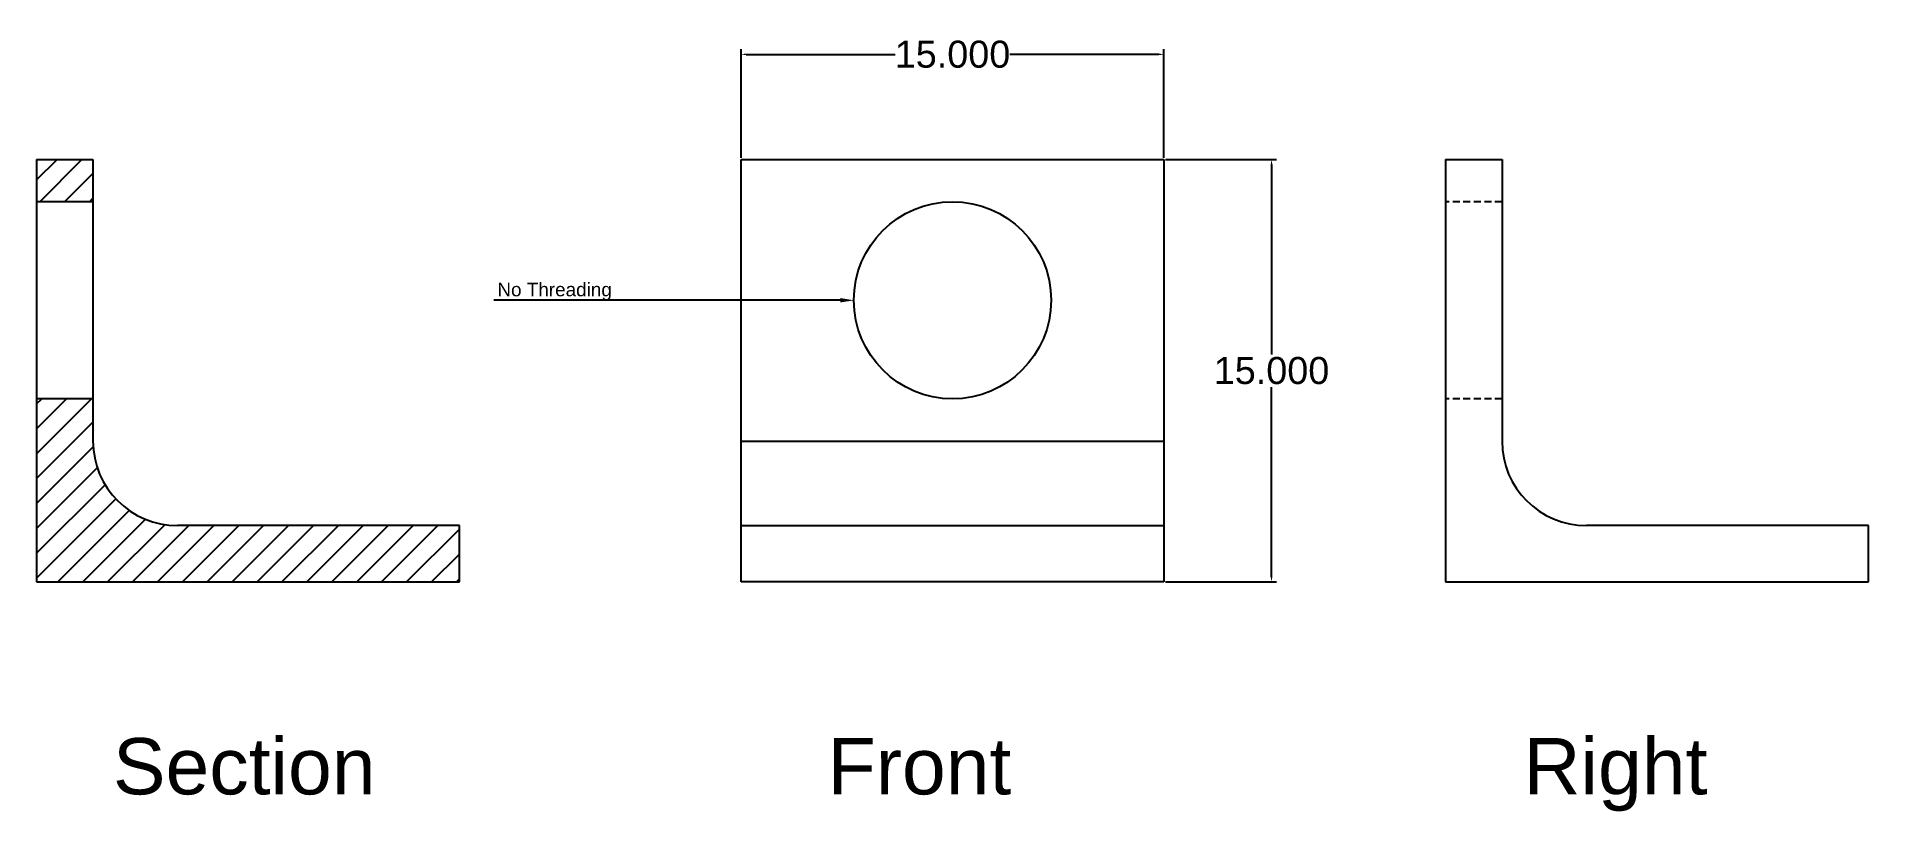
# Model space of a CAD drawing. Header units: inches. Extents: x 9.7 to 74.7, y 5.4 to 32.9.
import ezdxf
from ezdxf import colors
from ezdxf.entities.mleader import LeaderData, LeaderLine
from ezdxf.math import Vec2, Vec3

# ---------------------------------------------------------------- set-up
doc = ezdxf.new("R2010")
doc.units = ezdxf.units.IN
doc.header["$MEASUREMENT"] = 0
doc.linetypes.add('HIDDEN', pattern=[0.375, 0.25, -0.125])
for name, color, linetype in [('Dimensions', 1, 'Continuous'), ('Hatch', 10, 'Continuous'), ('Model-Front', 7, 'Continuous'), ('Model-Hidden', 80, 'HIDDEN'), ('Model-Right Side', 7, 'Continuous'), ('Text', 6, 'Continuous')]:
    doc.layers.add(name, color=color, linetype=linetype)
doc.styles.get("Standard").update_dxf_attribs({"font": 'arial.ttf', "height": 0.48})
doc.dimstyles.get("Standard").update_dxf_attribs({"dimscale": 0, "dimtxt": 0.48, "dimasz": 0.18, "dimexe": 0.18, "dimexo": 0.0625, "dimgap": 0.09, "dimtad": 0, "dimtih": 1, "dimtoh": 1, "dimdec": 3, "dimzin": 0, "dimdsep": 46, "dimtxsty": 'Standard', "dimcen": 0.09, "dimadec": 0, "dimazin": 0, "dimtfac": 1, "dimtdec": 3, "dimtofl": 0, "dimtmove": 0, "dimatfit": 3, "dimfxl": 1, "dimtolj": 1, "dimtzin": 0, "dimarcsym": 0})

# ---------------------------------------------------------------- blocks, each defined once
blk = doc.blocks.new('*D5')
at = {"layer": 'Defpoints', "color": 0, "transparency": 16777216}
for p in [(49.693, 32.273), (34.693, 28.542), (49.693, 28.542)]:
    blk.add_point(p, dxfattribs=at)
at = {"layer": 'Dimensions', "color": 0, "lineweight": -2, "transparency": 16777216}
for p, q in [((34.693, 28.604), (34.693, 32.453)), ((34.873, 32.273), (40.157, 32.273)), ((49.513, 32.273), (44.228, 32.273)), ((49.693, 28.604), (49.693, 32.453))]:
    blk.add_line(p, q, dxfattribs=at)
at = {"layer": 'Dimensions', "color": 0, "transparency": 16777216}
for points in [[(34.873, 32.303), (34.873, 32.243), (34.693, 32.273)], [(49.513, 32.303), (49.513, 32.243), (49.693, 32.273)]]:
    blk.add_solid(points, dxfattribs=at)
at = {"layer": 'Dimensions', "color": 0, "transparency": 16777216, "insert": (42.193, 32.273), "char_height": 0.96, "attachment_point": 5}
blk.add_mtext('\\A1;15.000', dxfattribs=at)
blk = doc.blocks.new('*D6')
at = {"layer": 'Defpoints', "color": 0, "transparency": 16777216}
for p in [(49.693, 28.542), (49.693, 13.542), (53.513, 13.542)]:
    blk.add_point(p, dxfattribs=at)
at = {"layer": 'Dimensions', "color": 0, "lineweight": -2, "transparency": 16777216}
for p, q in [((49.755, 28.542), (53.693, 28.542)), ((53.513, 28.362), (53.513, 21.622)), ((53.513, 13.722), (53.513, 20.461)), ((49.755, 13.542), (53.693, 13.542))]:
    blk.add_line(p, q, dxfattribs=at)
at = {"layer": 'Dimensions', "color": 0, "transparency": 16777216}
for points in [[(53.483, 28.362), (53.543, 28.362), (53.513, 28.542)], [(53.483, 13.722), (53.543, 13.722), (53.513, 13.542)]]:
    blk.add_solid(points, dxfattribs=at)
at = {"layer": 'Dimensions', "color": 0, "transparency": 16777216, "insert": (53.513, 21.042), "char_height": 0.96, "attachment_point": 5}
blk.add_mtext('\\A1;15.000', dxfattribs=at)

msp = doc.modelspace()

# ---------------------------------------------------------------- hatches: boundary and pattern name
at = {"layer": 'Hatch'}
h = msp.add_hatch(dxfattribs=at)
h.set_pattern_fill('ANSI31', color=256, scale=5)
h.set_pattern_definition([(45, (0, 7.51705), (-0.441942, 0.441942), [])])
h.paths.add_polyline_path([(11.6925, 28.5415), (9.6925, 28.5415), (9.6925, 27.0415), (11.6925, 27.0415)])
h.paths.add_polyline_path([(9.6925, 13.5415), (24.6925, 13.5415), (24.6925, 15.5415), (14.6925, 15.5415, -0.4142136), (11.6925, 18.5415), (11.6925, 20.0415), (9.6925, 20.0415)])

# ---------------------------------------------------------------- linework, layer by layer
at = {"layer": 'Model-Front'}
for p, q in [((34.6925, 28.5415), (49.6925, 28.5415)), ((34.6925, 15.5415), (34.6925, 28.5415)), ((49.6925, 28.5415), (49.6925, 15.5415)), ((11.6925, 27.0415), (9.6925, 27.0415)), ((11.6925, 20.0415), (9.6925, 20.0415)), ((34.6925, 18.5415), (49.6925, 18.5415)), ((34.6925, 15.5415), (49.6925, 15.5415)), ((34.6925, 13.5415), (34.6925, 15.5415)), ((49.6925, 15.5415), (49.6925, 13.5415)), ((49.6925, 13.5415), (34.6925, 13.5415))]:
    msp.add_line(p, q, dxfattribs=at)
msp.add_circle((42.1925, 23.5415), 3.5, dxfattribs=at)
at = {"layer": 'Model-Hidden'}
for p, q in [((61.6925, 27.0415), (59.6925, 27.0415)), ((61.6925, 20.0415), (59.6925, 20.0415))]:
    msp.add_line(p, q, dxfattribs=at)
at = {"layer": 'Model-Right Side'}
for p, q in [((9.6925, 28.5415), (9.6925, 13.5415)), ((9.6925, 28.5415), (11.6925, 28.5415)), ((11.6925, 28.5415), (11.6925, 18.5415)), ((59.6925, 28.5415), (59.6925, 13.5415)), ((59.6925, 28.5415), (61.6925, 28.5415)), ((61.6925, 28.5415), (61.6925, 18.5415)), ((24.6925, 15.5415), (14.6925, 15.5415)), ((24.6925, 13.5415), (24.6925, 15.5415)), ((74.6925, 15.5415), (64.6925, 15.5415)), ((74.6925, 13.5415), (74.6925, 15.5415)), ((9.6925, 13.5415), (24.6925, 13.5415)), ((59.6925, 13.5415), (74.6925, 13.5415))]:
    msp.add_line(p, q, dxfattribs=at)
for centre in [(14.6925, 18.5415), (64.6925, 18.5415)]:
    msp.add_arc(centre, 3, 180, 270, dxfattribs=at)

# ---------------------------------------------------------------- texts
at = {"layer": 'Text'}
for s, p in [('Section', (12.4024, 5.9988)), ('Front', (37.7619, 5.9988)), ('Right', (62.4611, 5.9988))]:
    msp.add_text(s, height=2, dxfattribs=at).set_placement(p)

# ---------------------------------------------------------------- dimensions: what is measured, and where the dimension line sits
at = {"layer": 'Dimensions'}
dim = msp.add_linear_dim(base=(49.6925, 32.2729), p1=(34.6925, 28.5415), p2=(49.6925, 28.5415), dimstyle='Standard', override={"dimscale": 0, "dimtxt": 0.24, "dimasz": 0.09, "dimexe": 0.09, "dimexo": 0.03125, "dimgap": 0.045, "dimcen": 0.045}, dxfattribs=at)
dim.commit()
dim.dimension.update_dxf_attribs({"geometry": '*D5', "text_midpoint": (42.1925, 32.2729)})
dim = msp.add_linear_dim(base=(53.5133, 13.5415), p1=(49.6925, 28.5415), p2=(49.6925, 13.5415), angle=90, dimstyle='Standard', override={"dimscale": 0, "dimtxt": 0.24, "dimasz": 0.09, "dimexe": 0.09, "dimexo": 0.03125, "dimgap": 0.045, "dimcen": 0.045}, dxfattribs=at)
dim.commit()
dim.dimension.update_dxf_attribs({"geometry": '*D6', "text_midpoint": (53.5133, 21.0415)})

# ---------------------------------------------------------------- leaders
ml = msp.add_multileader_mtext('Standard', dxfattribs=at)
ml.set_content('No Threading', color=256)
ml.set_leader_properties()
ml.build(insert=Vec2(0, 0))
ml.multileader.update_dxf_attribs({"text_right_attachment_type": 6, "dogleg_length": 0.36, "arrow_head_size": 0.48})
ctx = ml.context
ctx.base_point, ctx.char_height, ctx.arrow_head_size, ctx.landing_gap_size, ctx.plane_origin = Vec3(26.0478, 23.8521), 0.48, 0.48, 0.09, Vec3(38.6925, 23.5415)
ctx.right_attachment, ctx.text_align_type = 6, 2
notes = []
notes.append((ctx, [(0, (1, 1, 0), (30.5549, 23.5415), (-1, 0), 0.36, [(0, [(38.6925, 23.5415)], 0, [])])]))
ctx.mtext.insert, ctx.mtext.alignment, ctx.mtext.flow_direction = Vec3(30.1049, 24.1626), 3, 5
for ctx, leaders in notes:
    for number, flags, end, landing, length, lines in leaders:
        leader = LeaderData()
        leader.index, (leader.has_last_leader_line, leader.has_dogleg_vector, leader.attachment_direction) = number, flags
        leader.last_leader_point, leader.dogleg_vector, leader.dogleg_length = Vec3(end), Vec3(landing), length
        for number, points, colour, breaks in lines:
            line = LeaderLine()
            line.index, line.vertices, line.color, line.breaks = number, Vec3.list(points), colors.encode_raw_color(colour), breaks
            leader.lines.append(line)
        ctx.leaders.append(leader)

doc.saveas('drawing.dxf')
